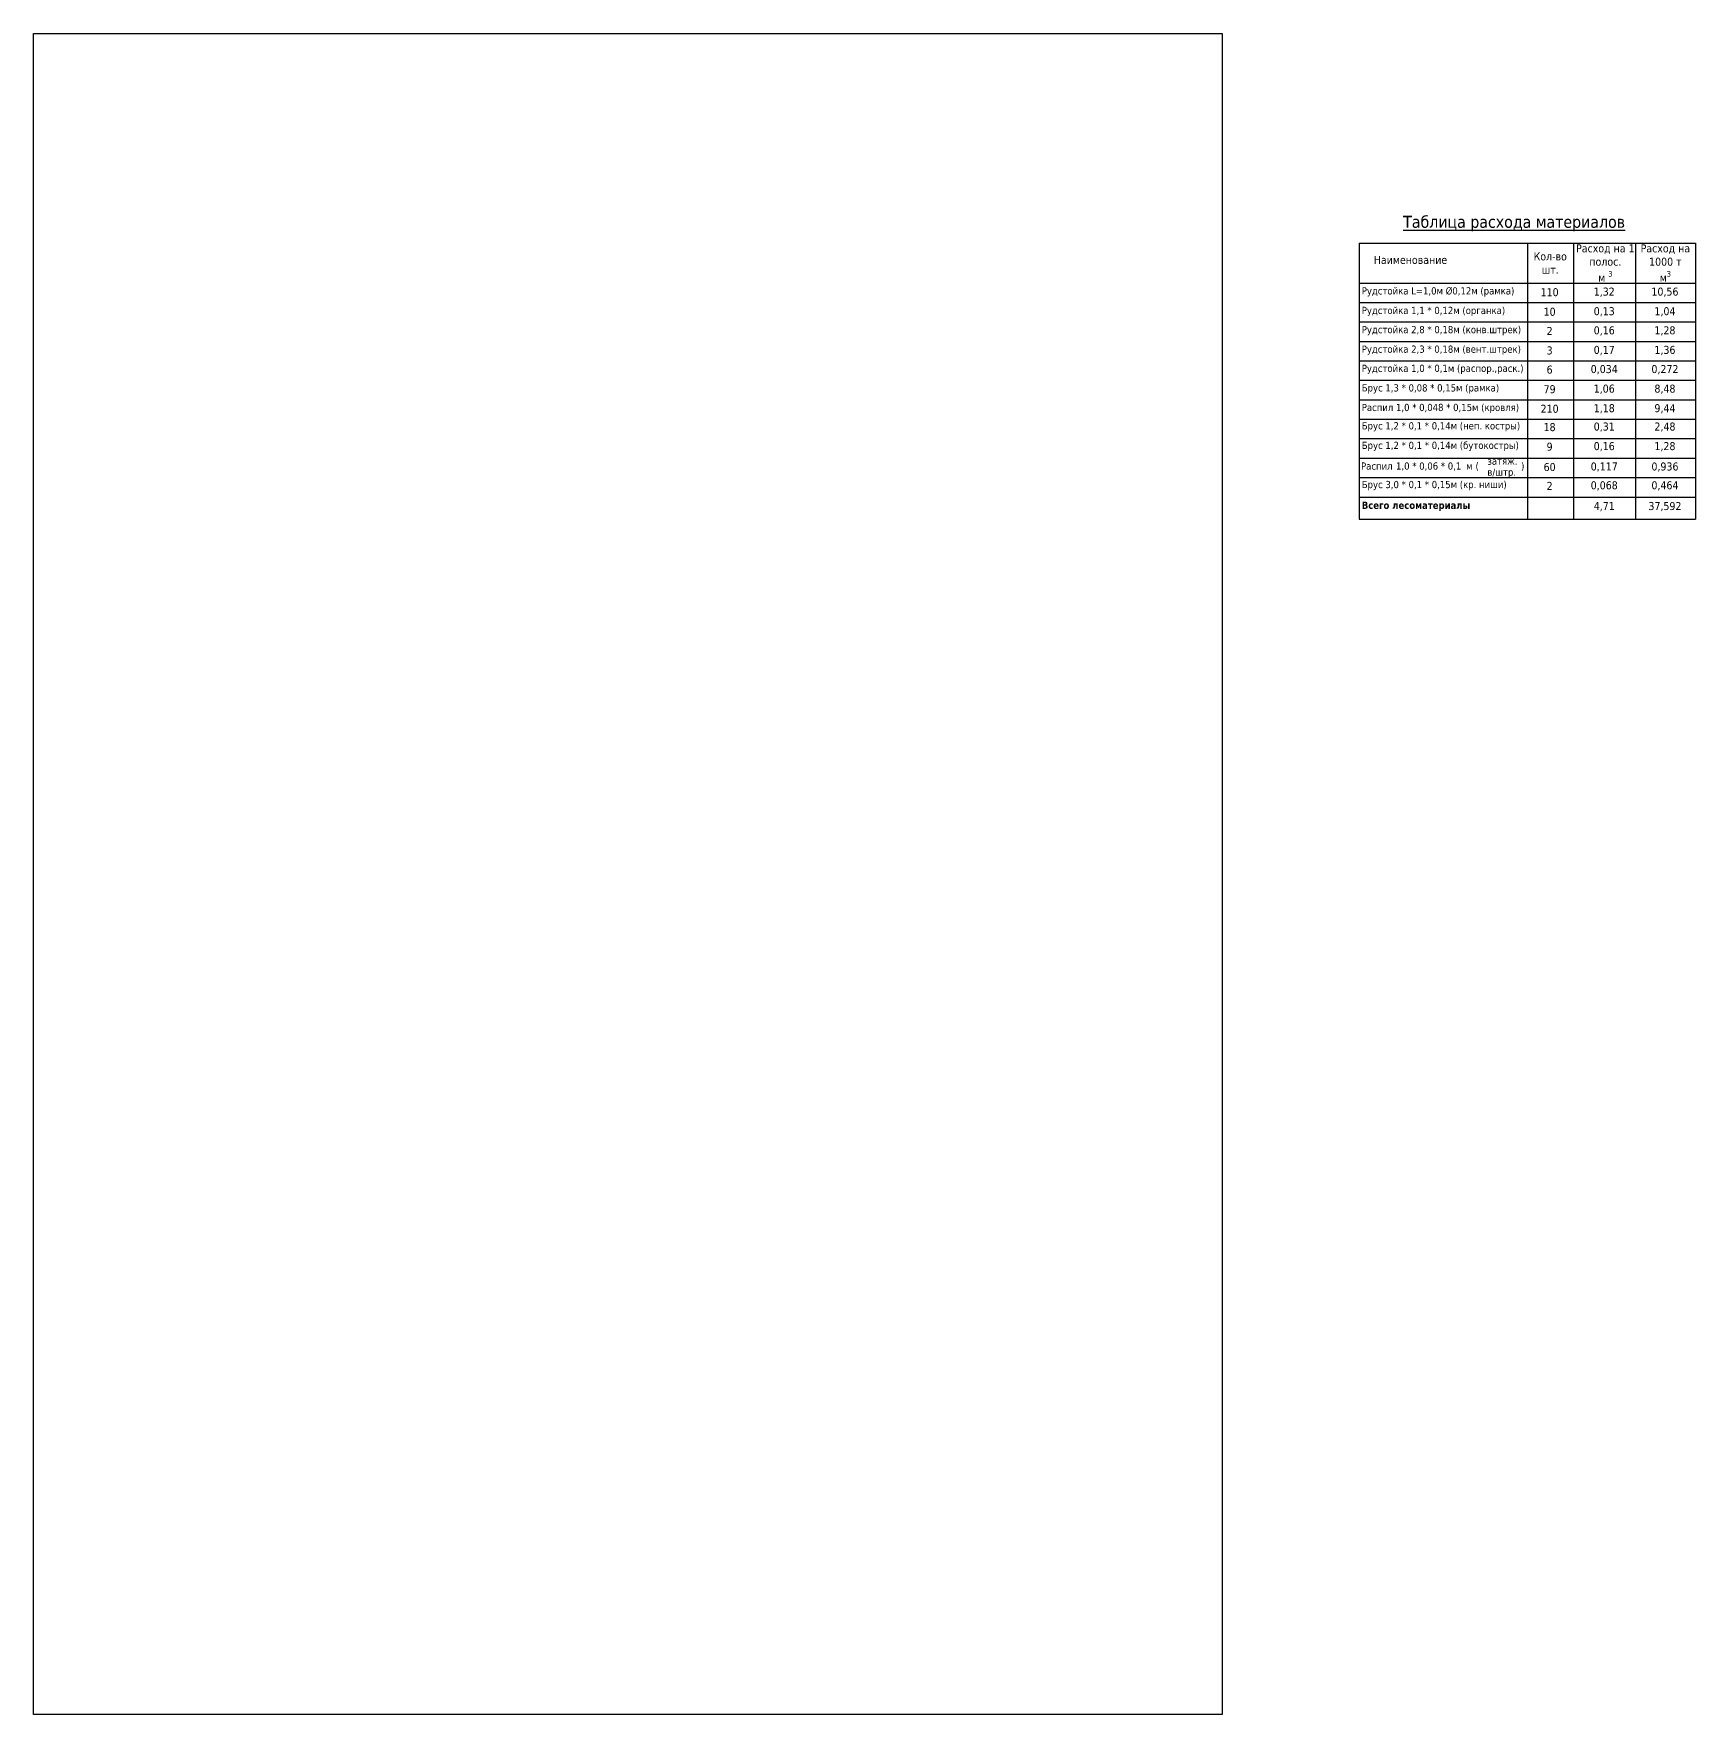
# Model space of a CAD drawing. Header units: millimetres. Extents: x 2161 to 3506, y -1213 to -250.
# Drawn here: x 2175.1 to 2590.3, y -1212.6 to -792.6 of the extents above; entities that cross this region are included whole.
import ezdxf

# ---------------------------------------------------------------- set-up
doc = ezdxf.new("R2010")
doc.units = ezdxf.units.MM
doc.styles.get("Standard").update_dxf_attribs({"font": 'txt.shx'})
doc.styles.add('стиль', font='TAHOMA.TTF')

msp = doc.modelspace()

# ---------------------------------------------------------------- linework, layer by layer
at = {"color": 7}
for p, q in [((2506.34, -844.96), (2590.34, -844.96)), ((2506.34, -844.96), (2506.34, -913.987)), ((2548.407, -844.96), (2548.407, -913.987)), ((2559.868, -844.96), (2559.868, -913.987)), ((2575.34, -844.96), (2575.34, -913.987)), ((2590.34, -844.96), (2590.34, -913.987)), ((2506.34, -854.96), (2590.34, -854.96)), ((2506.34, -859.818), (2590.34, -859.818)), ((2506.34, -864.676), (2590.34, -864.676)), ((2506.34, -869.534), (2590.34, -869.534)), ((2506.34, -874.393), (2590.34, -874.393)), ((2506.34, -879.251), (2590.34, -879.251)), ((2506.34, -884.109), (2590.34, -884.109)), ((2506.34, -888.967), (2590.34, -888.967)), ((2506.34, -893.825), (2590.34, -893.825)), ((2506.34, -898.684), (2590.34, -898.684)), ((2506.34, -898.684), (2590.34, -898.684)), ((2506.34, -903.531), (2590.34, -903.531)), ((2506.34, -908.502), (2590.34, -908.502)), ((2506.34, -913.987), (2590.34, -913.987))]:
    msp.add_line(p, q, dxfattribs=at)
msp.add_lwpolyline([(2175.102, -1212.628), (2175.102, -792.628), (2472.102, -792.628), (2472.102, -1212.628)], close=True)

# ---------------------------------------------------------------- texts
at = {"color": 7, "linetype": 'ByBlock', "lineweight": 15, "style": 'стиль'}
for s, p in [('Распил ', (2506.796, -901.586)), ('1,0 * 0,06 * 0,1', (2515.541, -901.586)), ('м ', (2533.047, -901.586)), ('(', (2535.402, -901.586)), ('затяж.', (2538.361, -900.36)), ('в/штр.', (2538.361, -903.106)), (')', (2546.781, -901.586))]:
    msp.add_text(s, height=1.8, dxfattribs=at).set_placement(p)
at = {"color": 7, "attachment_point": 1, "style": 'стиль'}
for s, insert, char_height, width in [('\\A1;{\\W9.0301;\\L   \\W1;Таблица расхода материалов}', (2486.849, -838.155), 3, 125.89643), ('\\A1;{\\W8.944;       }Наименование', (2463.027, -848.175), 2, 125.89643), ('Рудстойка L=1,0м Ø0,12м (рамка)', (2506.978, -856.013), 1.8, 79.3281), ('Рудстойка 1,1 * 0,12м (органка)', (2506.978, -860.901), 1.8, 79.3281), ('Рудстойка 2,8 * 0,18м (конв.штрек)', (2506.978, -865.689), 1.8, 79.3281), ('Рудстойка 2,3 * 0,18м (вент.штрек)', (2506.978, -870.577), 1.8, 79.3281), ('Рудстойка 1,0 * 0,1м (распор.,раск.)', (2506.978, -875.365), 1.8, 79.3281), ('Брус 1,3 * 0,08 * 0,15м (рамка)', (2506.978, -880.253), 1.8, 79.3281), ('Распил 1,0 * 0,048 * 0,15м (кровля)', (2506.978, -885.141), 1.8, 79.3281), ('Брус 1,2 * 0,1 * 0,14м (неп. костры)', (2506.978, -889.73), 1.8, 79.3281), ('Брус 1,2 * 0,1 * 0,14м (бутокостры)', (2506.978, -894.618), 1.8, 79.3281), ('Брус 3,0 * 0,1 * 0,15м (кр. ниши)', (2506.978, -904.406), 1.8, 79.3281), ('{\\fTahoma|b1|i0|c204|p34;Всего лесоматериалы}', (2506.978, -909.594), 1.8, 79.3281)]:
    msp.add_mtext(s, dxfattribs=dict(at, insert=insert, char_height=char_height, width=width))
at = {"color": 7, "char_height": 2, "attachment_point": 5}
for s, insert, width in [('{\\fTahoma|b0|i0|c204|p34;Кол-во\\Pшт.}', (2554.071, -849.96), 15), ('\\A1;{\\fTahoma|b0|i0|c204|p34;Расход на 1 полос.\\Pм \\H0.7x;\\S3^ ;}', (2567.84, -849.96), 18.47233), ('\\A1;{\\fTahoma|b0|i0|c204|p34;Расход на\\P1000 т\\Pм\\H0.7x;\\S3^ ;}', (2582.84, -849.96), 15), ('{\\fTahoma|b0|i0|c204|p34;110}', (2553.912, -857.258), 15), ('{\\fTahoma|b0|i0|c204|p34;1,32}', (2567.564, -857.258), 15), ('{\\fTahoma|b0|i0|c204|p34;10,56}', (2582.735, -857.258), 15), ('{\\fTahoma|b0|i0|c204|p34;0,13}', (2567.564, -862.146), 15), ('{\\fTahoma|b0|i0|c204|p34;1,04}', (2582.735, -862.146), 15), ('{\\fTahoma|b0|i0|c204|p34;10}', (2553.912, -862.146), 15), ('{\\fTahoma|b0|i0|c204|p34;2}', (2553.912, -866.934), 15), ('{\\fTahoma|b0|i0|c204|p34;0,16}', (2567.564, -866.934), 15), ('{\\fTahoma|b0|i0|c204|p34;1,28}', (2582.735, -866.934), 15), ('{\\fTahoma|b0|i0|c204|p34;3}', (2553.912, -871.822), 15), ('{\\fTahoma|b0|i0|c204|p34;0,17}', (2567.564, -871.822), 15), ('{\\fTahoma|b0|i0|c204|p34;1,36}', (2582.735, -871.822), 15), ('{\\fTahoma|b0|i0|c204|p34;6}', (2553.912, -876.61), 15), ('{\\fTahoma|b0|i0|c204|p34;0,034}', (2567.564, -876.61), 15), ('{\\fTahoma|b0|i0|c204|p34;0,272}', (2582.735, -876.61), 15), ('{\\fTahoma|b0|i0|c204|p34;79}', (2553.912, -881.498), 15), ('{\\fTahoma|b0|i0|c204|p34;1,06}', (2567.564, -881.498), 15), ('{\\fTahoma|b0|i0|c204|p34;8,48}', (2582.735, -881.498), 15), ('{\\fTahoma|b0|i0|c204|p34;210}', (2553.912, -886.386), 15), ('{\\fTahoma|b0|i0|c204|p34;1,18}', (2567.564, -886.386), 15), ('{\\fTahoma|b0|i0|c204|p34;9,44}', (2582.735, -886.386), 15), ('{\\fTahoma|b0|i0|c204|p34;18}', (2553.912, -890.975), 15), ('{\\fTahoma|b0|i0|c204|p34;0,31}', (2567.564, -890.975), 15), ('{\\fTahoma|b0|i0|c204|p34;2,48}', (2582.735, -890.975), 15), ('{\\fTahoma|b0|i0|c204|p34;9}', (2553.912, -895.863), 15), ('{\\fTahoma|b0|i0|c204|p34;0,16}', (2567.564, -895.863), 15), ('{\\fTahoma|b0|i0|c204|p34;1,28}', (2582.735, -895.863), 15), ('{\\fTahoma|b0|i0|c204|p34;60}', (2553.912, -900.951), 15), ('{\\fTahoma|b0|i0|c204|p34;0,117}', (2567.564, -900.951), 15), ('{\\fTahoma|b0|i0|c204|p34;0,936}', (2582.735, -900.951), 15), ('{\\fTahoma|b0|i0|c204|p34;2}', (2553.912, -905.651), 15), ('{\\fTahoma|b0|i0|c204|p34;0,068}', (2567.564, -905.651), 15), ('{\\fTahoma|b0|i0|c204|p34;0,464}', (2582.735, -905.651), 15), ('{\\fTahoma|b0|i0|c204|p34;4,71}', (2567.564, -910.839), 15), ('{\\fTahoma|b0|i0|c204|p34;37,592}', (2582.735, -910.839), 15)]:
    msp.add_mtext(s, dxfattribs=dict(at, insert=insert, width=width))

doc.saveas('drawing.dxf')
